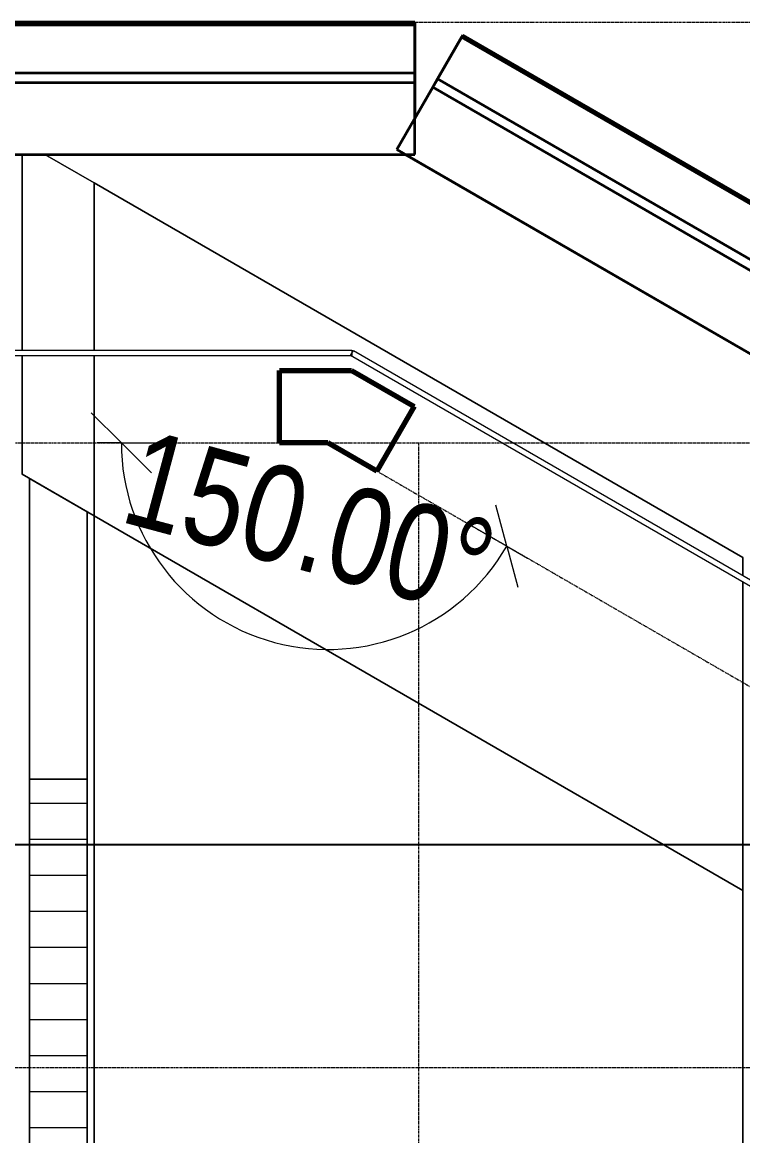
# Model space of a CAD drawing. Header units: millimetres. Extents: x -712454 to -640739, y -26917 to 7174.
# Drawn here: x -664507 to -663007, y -13625 to -11308 of the extents above; entities that cross this region are included whole.
import ezdxf

# ---------------------------------------------------------------- set-up
doc = ezdxf.new("R2010")
doc.units = ezdxf.units.MM
doc.linetypes.add('DPA_Hidden 50', pattern=[3, 2, -1])
for name, color, linetype, lineweight in [('A-ANNO-DIMS', 1, 'Continuous', 9), ('A-ANNO-DIMS-100', 1, 'Continuous', 9), ('A-ANNO-NOTE', 3, 'Continuous', 25), ('A-COLS', 5, 'Continuous', 70), ('A-COLS-E', 1, 'Continuous', 35), ('A-DETL', 1, 'Continuous', 70), ('A-GENM', 1, 'Continuous', 9), ('A-GLAZ-CURT', 2, 'Continuous', 9), ('A-GLAZ-CWMG', 2, 'Continuous', 35)]:
    doc.layers.add(name, color=color, linetype=linetype, lineweight=lineweight)
doc.styles.add('Arial_4', font='arial.ttf', dxfattribs={"width": 0.8, "height": 200})
doc.dimstyles.new('DPA_2_0mm', dxfattribs={"dimscale": 304.8, "dimtxt": 204.05188, "dimasz": 0.410105, "dimexe": 0.328084, "dimexo": 0.492126, "dimgap": 0.328084, "dimtad": 1, "dimdec": 0, "dimzin": 0, "dimdsep": 46, "dimtxsty": 'Arial_4', "dimblk1": 'OBLIQUE', "dimblk2": 'OBLIQUE', "dimsah": 1, "dimcen": 0.09, "dimazin": 0, "dimtfac": 1, "dimtdec": 4, "dimtix": 1, "dimtmove": 0, "dimatfit": 3, "dimfxl": 1, "dimtvp": 1, "dimtolj": 1, "dimtzin": 0, "dimarcsym": 2})

# ---------------------------------------------------------------- blocks, each defined once
blk = doc.blocks.new('System Panel - Entrance Glazed 12mm-11964253-4213-01 ENLARGED ENTRANCE 3 GROUND LEVEL - REFLECTED CEILING PLAN')
at = {"layer": 'A-GLAZ-CURT'}
for p, q in [((-618.2, -6), (-618.2, 6)), ((-618.2, 6), (543.2, 6)), ((543.2, -6), (-618.2, -6))]:
    blk.add_line(p, q, dxfattribs=at)
blk = doc.blocks.new('DPA_CP_Entrance Louver Grill Vertical Z - Louver Grill Vertical Z-V3-4213-01 ENLARGED ENTRANCE 3 GROUND LEVEL - REFLECTED CEILING PLAN')
at = {"layer": 'A-GLAZ-CURT'}
for p, q in [((-716, -50), (-716, 0)), ((716, 0), (716, -50)), ((-716, 0), (-716, -50)), ((716, -50), (716, -25)), ((-716, -50), (-716, -125)), ((-716, -125), (-716, -50)), ((-716, -50), (-716, -125)), ((-716, -125), (-716, -50)), ((716, -50), (716, -125)), ((716, -125), (716, -50)), ((716, -50), (716, -125)), ((716, -125), (716, -50)), ((-716, -125), (-716, -127)), ((-716, -127), (-716, -125)), ((716, -127), (716, -125)), ((716, -125), (716, -127)), ((-668, -195), (-668, -200)), ((-668, -200), (-668, -195)), ((-668, -200), (-666, -200)), ((-666, -200), (-668, -200)), ((-666, -200), (-666, -195)), ((-666, -195), (-666, -200)), ((666, -195), (666, -200)), ((666, -200), (666, -195)), ((666, -200), (668, -200)), ((668, -200), (666, -200)), ((668, -200), (668, -195)), ((668, -195), (668, -200))]:
    blk.add_line(p, q, dxfattribs=at)
blk = doc.blocks.new('DPA_CP_Entrance Louver Grill Vertical Z - Louver Grill Vertical Z-V6-4213-01 ENLARGED ENTRANCE 3 GROUND LEVEL - REFLECTED CEILING PLAN')
at = {"layer": 'A-GLAZ-CURT'}
for p, q in [((-698.5, 0), (-698.5, -50)), ((-698.5, -50), (-698.5, 0)), ((698.5, -50), (698.5, 0)), ((698.5, 0), (698.5, -50)), ((-698.5, -50), (-698.5, -125)), ((-698.5, -125), (-698.5, -50)), ((-698.5, -50), (-698.5, -125)), ((-698.5, -125), (-698.5, -50)), ((698.5, -50), (698.5, -125)), ((698.5, -125), (698.5, -50)), ((698.5, -50), (698.5, -125)), ((698.5, -125), (698.5, -50)), ((-698.5, -125), (-698.5, -127)), ((-698.5, -127), (-698.5, -125)), ((698.5, -127), (698.5, -125)), ((698.5, -125), (698.5, -127)), ((-650.5, -195), (-650.5, -200)), ((-650.5, -200), (-650.5, -195)), ((-650.5, -200), (-648.5, -200)), ((-648.5, -200), (-650.5, -200)), ((-648.5, -200), (-648.5, -195)), ((-648.5, -195), (-648.5, -200)), ((648.5, -195), (648.5, -200)), ((648.5, -200), (648.5, -195)), ((648.5, -200), (650.5, -200)), ((650.5, -200), (648.5, -200)), ((650.5, -200), (650.5, -195)), ((650.5, -195), (650.5, -200))]:
    blk.add_line(p, q, dxfattribs=at)
blk = doc.blocks.new('System Panel - Entrance Glazed 12mm-V11-4213-01 ENLARGED ENTRANCE 3 GROUND LEVEL - REFLECTED CEILING PLAN')
at = {"layer": 'A-GLAZ-CURT'}
for p, q in [((-826.6, 6), (944.6, 6)), ((944.6, 6), (944.6, -6)), ((944.6, -6), (-826.6, -6))]:
    blk.add_line(p, q, dxfattribs=at)
blk = doc.blocks.new('GM_Louver Grill Vertical Z - Z Profile-12047552-4213-01 ENLARGED ENTRANCE 3 GROUND LEVEL - REFLECTED CEILING PLAN')
at = {"layer": 'A-GENM'}
for p, q in [((46.4, -73), (40, -73)), ((40, -73), (40, -75)), ((40, -75), (40, -73)), ((40, -73), (46.4, -73)), ((40, -75), (50, -75)), ((50, -75), (40, -75)), ((44.5, -70), (46.4, -73)), ((46.4, -73), (44.5, -70)), ((50, -75), (46.8, -70)), ((46.8, -70), (50, -75))]:
    blk.add_line(p, q, dxfattribs=at)
blk = doc.blocks.new('Columns 1 - Columns 1-11975805-4213-01 ENLARGED ENTRANCE 3 GROUND LEVEL - REFLECTED CEILING PLAN')
at = {"layer": 'A-COLS'}
for p, q in [((-663971.6, -12183), (-663971.6, -12032.5)), ((-663971.6, -12032.5), (-663821.6, -12032.5)), ((-663821.6, -12032.5), (-663691.7, -12107.5)), ((-663691.7, -12107.5), (-663769.2, -12241.8)), ((-663871.1, -12183), (-663971.6, -12183)), ((-663769.2, -12241.8), (-663871.1, -12183))]:
    blk.add_line(p, q, dxfattribs=at)
blk = doc.blocks.new('Rectangular Mullion - Entrance Louver Top-17464711-4213-01 ENLARGED ENTRANCE 3 GROUND LEVEL - REFLECTED CEILING PLAN')
at = {"layer": 'A-GLAZ-CWMG'}
for p, q in [((-663690.2, -11508), (-663592.7, -11339.1)), ((-663592.7, -11339.1), (-663642.7, -11425.7)), ((-662382.9, -12037.5), (-663592.7, -11339.1)), ((-663592.7, -11339.1), (-662382.9, -12037.5)), ((-663652.7, -11443), (-663727.7, -11572.9)), ((-663642.7, -11425.7), (-663652.7, -11443)), ((-663652.7, -11443), (-662442.9, -12141.5)), ((-663652.7, -11443), (-662442.9, -12141.5)), ((-663642.7, -11425.7), (-662432.9, -12124.1)), ((-663642.7, -11425.7), (-662432.9, -12124.1)), ((-663727.7, -11572.9), (-662517.9, -12271.4)), ((-663710.3, -11583), (-662517.9, -12271.4))]:
    blk.add_line(p, q, dxfattribs=at)
blk = doc.blocks.new('Rectangular Mullion - Entrance Louver Top-17623562-4213-01 ENLARGED ENTRANCE 3 GROUND LEVEL - REFLECTED CEILING PLAN')
at = {"layer": 'A-GLAZ-CWMG'}
for p, q in [((-663690.2, -11313), (-665122.2, -11313)), ((-665122.2, -11313), (-663690.2, -11313)), ((-663690.2, -11313), (-663690.2, -11508)), ((-663690.2, -11413), (-663690.2, -11313)), ((-665122.2, -11413), (-663690.2, -11413)), ((-665122.2, -11413), (-663690.2, -11413)), ((-663690.2, -11433), (-663690.2, -11413)), ((-665122.2, -11433), (-663690.2, -11433)), ((-665122.2, -11433), (-663690.2, -11433)), ((-663690.2, -11583), (-663690.2, -11433)), ((-665122.2, -11583), (-663710.3, -11583)), ((-665122.2, -11583), (-663690.2, -11583))]:
    blk.add_line(p, q, dxfattribs=at)
blk = doc.blocks.new('DPA_CP_Entrance Louver Grill Vertical Z - Louver Grill Vertical Z-18399156-4213-01 ENLARGED ENTRANCE 3 GROUND LEVEL - REFLECTED CEILING PLAN')
at = {"layer": 'A-GLAZ-CURT'}
for p, q in [((-698.5, 0), (-698.5, -50)), ((-698.5, -50), (-698.5, 0)), ((698.5, -50), (698.5, 0)), ((698.5, 0), (698.5, -50)), ((-698.5, -50), (-698.5, -125)), ((-698.5, -125), (-698.5, -50)), ((-698.5, -50), (-698.5, -125)), ((-698.5, -125), (-698.5, -50)), ((698.5, -50), (698.5, -125)), ((698.5, -125), (698.5, -50)), ((698.5, -50), (698.5, -125)), ((698.5, -125), (698.5, -50)), ((-698.5, -125), (-698.5, -127)), ((-698.5, -127), (-698.5, -125)), ((698.5, -127), (698.5, -125)), ((698.5, -125), (698.5, -127)), ((-650.5, -200), (-648.5, -200)), ((-648.5, -200), (-650.5, -200)), ((648.5, -200), (650.5, -200)), ((650.5, -200), (648.5, -200))]:
    blk.add_line(p, q, dxfattribs=at)
blk = doc.blocks.new('GM_Louver Grill Vertical Z - Z Profile-18333959-4213-01 ENLARGED ENTRANCE 3 GROUND LEVEL - REFLECTED CEILING PLAN')
at = {"layer": 'A-GENM'}
for p, q in [((40, -75), (50, -75)), ((50, -75), (40, -75))]:
    blk.add_line(p, q, dxfattribs=at)
blk = doc.blocks.new('DPA_CP_Entrance Louver Grill Vertical Z - Louver Grill Vertical Z-18399221-4213-01 ENLARGED ENTRANCE 3 GROUND LEVEL - REFLECTED CEILING PLAN')
at = {"layer": 'A-GLAZ-CURT'}
for p, q in [((-716, 0), (-716, -50)), ((-716, -50), (-716, 0)), ((716, -50), (716, -25)), ((716, -25), (716, -50)), ((-716, -50), (-716, -125)), ((-716, -125), (-716, -50)), ((-716, -50), (-716, -125)), ((-716, -125), (-716, -50)), ((716, -50), (716, -125)), ((716, -125), (716, -50)), ((716, -50), (716, -125)), ((716, -125), (716, -50)), ((-716, -125), (-716, -127)), ((-716, -127), (-716, -125)), ((716, -127), (716, -125)), ((716, -125), (716, -127)), ((-668, -200), (-666, -200)), ((-666, -200), (-668, -200)), ((666, -200), (668, -200)), ((668, -200), (666, -200))]:
    blk.add_line(p, q, dxfattribs=at)
blk = doc.blocks.new('Rectangular Mullion - 50x200-17623563-4213-01 ENLARGED ENTRANCE 3 GROUND LEVEL - REFLECTED CEILING PLAN')
at = {"layer": 'A-GLAZ-CWMG'}
for p, q in [((-665122.2, -11308), (-663690.2, -11308)), ((-663690.2, -11308), (-665122.2, -11308)), ((-663690.2, -11308), (-663690.2, -11508)), ((-663690.2, -11508), (-663690.2, -11308))]:
    blk.add_line(p, q, dxfattribs=at)
blk = doc.blocks.new('Rectangular Mullion - 50x200-17464714-4213-01 ENLARGED ENTRANCE 3 GROUND LEVEL - REFLECTED CEILING PLAN')
at = {"layer": 'A-GLAZ-CWMG'}
for p, q in [((-663590.2, -11334.8), (-663690.2, -11508)), ((-663690.2, -11508), (-663590.2, -11334.8)), ((-663590.2, -11334.8), (-662380.4, -12033.2)), ((-662380.4, -12033.2), (-663590.2, -11334.8))]:
    blk.add_line(p, q, dxfattribs=at)
blk = doc.blocks.new('System Panel - DPA-AR_Metal Ceiling Rectangular Panel-12685133-4213-01 ENLARGED ENTRANCE 3 GROUND LEVEL - REFLECTED CEILING PLAN')
at = {"layer": 'A-GLAZ-CURT'}
for p, q in [((-663007.4, -13114.6), (-664357.4, -12335.2)), ((-664357.4, -12335.2), (-664357.4, -14683)), ((-664357.4, -14683), (-664357.4, -12335.2)), ((-664357.4, -12335.2), (-663007.4, -13114.6)), ((-663007.4, -14683), (-663007.4, -13114.6)), ((-663007.4, -13114.6), (-663007.4, -14683))]:
    blk.add_line(p, q, dxfattribs=at)
blk = doc.blocks.new('DPA_CP_Metal Ceiling Luminaire - Linear Luminaire Entrance-V46-4213-01 ENLARGED ENTRANCE 3 GROUND LEVEL - REFLECTED CEILING PLAN')
at = {"layer": 'A-GLAZ-CURT'}
h = blk.add_hatch(dxfattribs=at)
h.set_pattern_fill('FP_6', color=256, style=0, pattern_type=2)
h.set_pattern_definition([(0, (-679466.046, -16082.944), (0, -75), [])])
h.paths.add_polyline_path([(-680872.4, -16482.9), (-680872.4, -15282.9), (-680992.4, -15282.9), (-680992.4, -16482.9)])
for p, q in [((-680992.4, -15282.9), (-680992.4, -16482.9)), ((-680872.4, -15282.9), (-680992.4, -15282.9)), ((-680992.4, -15282.9), (-680872.4, -15282.9)), ((-680992.4, -16482.9), (-680992.4, -15282.9)), ((-680872.4, -16482.9), (-680872.4, -15282.9)), ((-680872.4, -15282.9), (-680872.4, -16482.9)), ((-680992.4, -16482.9), (-680872.4, -16482.9)), ((-680872.4, -16482.9), (-680992.4, -16482.9))]:
    blk.add_line(p, q, dxfattribs=at)
blk = doc.blocks.new('System Panel - DPA-AR_Metal Ceiling Rectangular Panel-12686984-4213-01 ENLARGED ENTRANCE 3 GROUND LEVEL - REFLECTED CEILING PLAN')
at = {"layer": 'A-GLAZ-CURT'}
for p, q in [((-664492.4, -12257.2), (-664492.4, -12882.9)), ((-664372.4, -12326.5), (-664492.4, -12257.2)), ((-664492.4, -12257.2), (-664372.4, -12326.5)), ((-664492.4, -12882.9), (-664492.4, -12257.2)), ((-664372.4, -12882.9), (-664372.4, -12326.5)), ((-664372.4, -12326.5), (-664372.4, -12882.9)), ((-664492.4, -12882.9), (-664372.4, -12882.9)), ((-664372.4, -12882.9), (-664492.4, -12882.9))]:
    blk.add_line(p, q, dxfattribs=at)
blk = doc.blocks.new('System Panel - DPA-AR_Metal Ceiling Rectangular Panel-16080539-4213-01 ENLARGED ENTRANCE 3 GROUND LEVEL - REFLECTED CEILING PLAN')
at = {"layer": 'A-GLAZ-CURT'}
for p, q in [((-663007.4, -12421.8), (-664357.4, -11642.4)), ((-664357.4, -11642.4), (-664357.4, -11990)), ((-664357.4, -11990), (-664357.4, -11642.4)), ((-664357.4, -11642.4), (-663007.4, -12421.8)), ((-664357.4, -12002), (-664357.4, -12335.2)), ((-664357.4, -12335.2), (-664357.4, -12002)), ((-664357.4, -12335.2), (-663007.4, -13114.6)), ((-663007.4, -13114.6), (-664357.4, -12335.2)), ((-663007.4, -12458.8), (-663007.4, -12421.8)), ((-663007.4, -12421.8), (-663007.4, -12458.8)), ((-663007.4, -13114.6), (-663007.4, -12472.6)), ((-663007.4, -12472.6), (-663007.4, -13114.6))]:
    blk.add_line(p, q, dxfattribs=at)
blk = doc.blocks.new('System Panel - Glazed-16080501-4213-01 ENLARGED ENTRANCE 3 GROUND LEVEL - REFLECTED CEILING PLAN')
at = {"layer": 'A-GLAZ-CURT'}
for p, q in [((-664507.4, -11583), (-664507.4, -11990)), ((-664460.3, -11583), (-664507.4, -11583)), ((-664507.4, -11583), (-664460.3, -11583)), ((-664507.4, -11990), (-664507.4, -11583)), ((-664357.4, -11642.4), (-664460.3, -11583)), ((-664460.3, -11583), (-664357.4, -11642.4)), ((-664357.4, -11990), (-664357.4, -11642.4)), ((-664357.4, -11642.4), (-664357.4, -11990)), ((-664507.4, -12002), (-664507.4, -12248.6)), ((-664507.4, -12248.6), (-664507.4, -12002)), ((-664357.4, -12335.2), (-664357.4, -12002)), ((-664357.4, -12002), (-664357.4, -12335.2)), ((-664507.4, -12248.6), (-664357.4, -12335.2)), ((-664357.4, -12335.2), (-664507.4, -12248.6))]:
    blk.add_line(p, q, dxfattribs=at)
blk = doc.blocks.new('DIMBLOCK103-4213-01 ENLARGED ENTRANCE 3 GROUND LEVEL - REFLECTED CEILING PLAN')
at = {"layer": 'A-ANNO-DIMS-100'}
for p, q in [((-664301.1, -12183), (-664363.6, -12120.5)), ((-664301.1, -12183), (-664351.1, -12183)), ((-664301.1, -12183), (-664301.1, -12183)), ((-664301.1, -12183), (-664238.6, -12245.5)), ((-664301.1, -12183), (-664201.1, -12183)), ((-663498.7, -12398), (-663521.5, -12312.6)), ((-663498.7, -12398), (-663585.3, -12348)), ((-663498.7, -12398), (-663475.8, -12483.3)), ((-663498.7, -12398), (-663455.3, -12423))]:
    blk.add_line(p, q, dxfattribs=at)
blk.add_arc((-663871.1, -12183), 430, 180, 330, dxfattribs=at)
blk.add_arc((-663871.1, -12183), 430, 180, 330, dxfattribs=at)
at = {"layer": 'A-ANNO-DIMS-100', "color": 0, "insert": (-664256.2, -12152.6), "char_height": 200, "width": 911.641, "attachment_point": 1, "rotation": 345, "line_spacing_factor": 0.941778, "style": 'Arial_4'}
blk.add_mtext('150.00°', dxfattribs=at)
blk = doc.blocks.new('_Oblique')
at = {"color": 0, "linetype": 'ByBlock', "lineweight": -2}
blk.add_line((-0.5, -0.5), (0.5, 0.5), dxfattribs=at)

msp = doc.modelspace()

# ---------------------------------------------------------------- linework, layer by layer
at = {"layer": 'A-ANNO-NOTE'}
msp.add_line((-665990.1, -13019), (-655767.9, -13019), dxfattribs=at)
at = {"layer": 'A-DETL', "color": 8, "linetype": 'DPA_Hidden 50', "lineweight": 9}
for p, q in [((-663690.2, -11308), (-657690.2, -11308)), ((-682157.4, -12183), (-663871.1, -12183)), ((-663871.1, -12183), (-657482.4, -12183)), ((-663871.1, -12183), (-660735.9, -13993)), ((-663682.4, -12183), (-663682.4, -21183)), ((-681822.4, -13482.9), (-657422.4, -13482.9))]:
    msp.add_line(p, q, dxfattribs=at)

# ---------------------------------------------------------------- block references
at = {"layer": 'A-COLS-E'}
msp.add_blockref('Columns 1 - Columns 1-11975805-4213-01 ENLARGED ENTRANCE 3 GROUND LEVEL - REFLECTED CEILING PLAN', (0, 0), dxfattribs=at)
at = {"layer": 'A-GENM'}
for name, p, rotation in [('GM_Louver Grill Vertical Z - Z Profile-12047552-4213-01 ENLARGED ENTRANCE 3 GROUND LEVEL - REFLECTED CEILING PLAN', (-664418.9, -11383), 180), ('GM_Louver Grill Vertical Z - Z Profile-18333959-4213-01 ENLARGED ENTRANCE 3 GROUND LEVEL - REFLECTED CEILING PLAN', (-664418.9, -11383), 180), ('GM_Louver Grill Vertical Z - Z Profile-12047552-4213-01 ENLARGED ENTRANCE 3 GROUND LEVEL - REFLECTED CEILING PLAN', (-664343.5, -11383), 180), ('GM_Louver Grill Vertical Z - Z Profile-18333959-4213-01 ENLARGED ENTRANCE 3 GROUND LEVEL - REFLECTED CEILING PLAN', (-664343.5, -11383), 180), ('GM_Louver Grill Vertical Z - Z Profile-12047552-4213-01 ENLARGED ENTRANCE 3 GROUND LEVEL - REFLECTED CEILING PLAN', (-664268.1, -11383), 180), ('GM_Louver Grill Vertical Z - Z Profile-18333959-4213-01 ENLARGED ENTRANCE 3 GROUND LEVEL - REFLECTED CEILING PLAN', (-664268.1, -11383), 180), ('GM_Louver Grill Vertical Z - Z Profile-12047552-4213-01 ENLARGED ENTRANCE 3 GROUND LEVEL - REFLECTED CEILING PLAN', (-664192.7, -11383), 180), ('GM_Louver Grill Vertical Z - Z Profile-18333959-4213-01 ENLARGED ENTRANCE 3 GROUND LEVEL - REFLECTED CEILING PLAN', (-664192.7, -11383), 180), ('GM_Louver Grill Vertical Z - Z Profile-12047552-4213-01 ENLARGED ENTRANCE 3 GROUND LEVEL - REFLECTED CEILING PLAN', (-664117.2, -11383), 180), ('GM_Louver Grill Vertical Z - Z Profile-18333959-4213-01 ENLARGED ENTRANCE 3 GROUND LEVEL - REFLECTED CEILING PLAN', (-664117.2, -11383), 180), ('GM_Louver Grill Vertical Z - Z Profile-12047552-4213-01 ENLARGED ENTRANCE 3 GROUND LEVEL - REFLECTED CEILING PLAN', (-664041.8, -11383), 180), ('GM_Louver Grill Vertical Z - Z Profile-18333959-4213-01 ENLARGED ENTRANCE 3 GROUND LEVEL - REFLECTED CEILING PLAN', (-664041.8, -11383), 180), ('GM_Louver Grill Vertical Z - Z Profile-12047552-4213-01 ENLARGED ENTRANCE 3 GROUND LEVEL - REFLECTED CEILING PLAN', (-663966.4, -11383), 180), ('GM_Louver Grill Vertical Z - Z Profile-18333959-4213-01 ENLARGED ENTRANCE 3 GROUND LEVEL - REFLECTED CEILING PLAN', (-663966.4, -11383), 180), ('GM_Louver Grill Vertical Z - Z Profile-12047552-4213-01 ENLARGED ENTRANCE 3 GROUND LEVEL - REFLECTED CEILING PLAN', (-663891, -11383), 180), ('GM_Louver Grill Vertical Z - Z Profile-18333959-4213-01 ENLARGED ENTRANCE 3 GROUND LEVEL - REFLECTED CEILING PLAN', (-663891, -11383), 180), ('GM_Louver Grill Vertical Z - Z Profile-12047552-4213-01 ENLARGED ENTRANCE 3 GROUND LEVEL - REFLECTED CEILING PLAN', (-663815.6, -11383), 180), ('GM_Louver Grill Vertical Z - Z Profile-18333959-4213-01 ENLARGED ENTRANCE 3 GROUND LEVEL - REFLECTED CEILING PLAN', (-663815.6, -11383), 180), ('GM_Louver Grill Vertical Z - Z Profile-12047552-4213-01 ENLARGED ENTRANCE 3 GROUND LEVEL - REFLECTED CEILING PLAN', (-663740.2, -11383), 180), ('GM_Louver Grill Vertical Z - Z Profile-18333959-4213-01 ENLARGED ENTRANCE 3 GROUND LEVEL - REFLECTED CEILING PLAN', (-663740.2, -11383), 180), ('GM_Louver Grill Vertical Z - Z Profile-12047552-4213-01 ENLARGED ENTRANCE 3 GROUND LEVEL - REFLECTED CEILING PLAN', (-663541.1, -11449.7), 149.9999999999995), ('GM_Louver Grill Vertical Z - Z Profile-18333959-4213-01 ENLARGED ENTRANCE 3 GROUND LEVEL - REFLECTED CEILING PLAN', (-663541.1, -11449.7), 149.9999999999995), ('GM_Louver Grill Vertical Z - Z Profile-12047552-4213-01 ENLARGED ENTRANCE 3 GROUND LEVEL - REFLECTED CEILING PLAN', (-663477.6, -11486.4), 149.9999999999995), ('GM_Louver Grill Vertical Z - Z Profile-18333959-4213-01 ENLARGED ENTRANCE 3 GROUND LEVEL - REFLECTED CEILING PLAN', (-663477.6, -11486.4), 149.9999999999995), ('GM_Louver Grill Vertical Z - Z Profile-12047552-4213-01 ENLARGED ENTRANCE 3 GROUND LEVEL - REFLECTED CEILING PLAN', (-663414, -11523.1), 149.9999999999995), ('GM_Louver Grill Vertical Z - Z Profile-18333959-4213-01 ENLARGED ENTRANCE 3 GROUND LEVEL - REFLECTED CEILING PLAN', (-663414, -11523.1), 149.9999999999995), ('GM_Louver Grill Vertical Z - Z Profile-12047552-4213-01 ENLARGED ENTRANCE 3 GROUND LEVEL - REFLECTED CEILING PLAN', (-663350.5, -11559.7), 149.9999999999995), ('GM_Louver Grill Vertical Z - Z Profile-18333959-4213-01 ENLARGED ENTRANCE 3 GROUND LEVEL - REFLECTED CEILING PLAN', (-663350.5, -11559.7), 149.9999999999995), ('GM_Louver Grill Vertical Z - Z Profile-12047552-4213-01 ENLARGED ENTRANCE 3 GROUND LEVEL - REFLECTED CEILING PLAN', (-663287, -11596.4), 149.9999999999995), ('GM_Louver Grill Vertical Z - Z Profile-18333959-4213-01 ENLARGED ENTRANCE 3 GROUND LEVEL - REFLECTED CEILING PLAN', (-663287, -11596.4), 149.9999999999995), ('GM_Louver Grill Vertical Z - Z Profile-12047552-4213-01 ENLARGED ENTRANCE 3 GROUND LEVEL - REFLECTED CEILING PLAN', (-663223.5, -11633.1), 149.9999999999995), ('GM_Louver Grill Vertical Z - Z Profile-18333959-4213-01 ENLARGED ENTRANCE 3 GROUND LEVEL - REFLECTED CEILING PLAN', (-663223.5, -11633.1), 149.9999999999995), ('GM_Louver Grill Vertical Z - Z Profile-12047552-4213-01 ENLARGED ENTRANCE 3 GROUND LEVEL - REFLECTED CEILING PLAN', (-663160, -11669.7), 149.9999999999995), ('GM_Louver Grill Vertical Z - Z Profile-18333959-4213-01 ENLARGED ENTRANCE 3 GROUND LEVEL - REFLECTED CEILING PLAN', (-663160, -11669.7), 149.9999999999995), ('GM_Louver Grill Vertical Z - Z Profile-12047552-4213-01 ENLARGED ENTRANCE 3 GROUND LEVEL - REFLECTED CEILING PLAN', (-663096.4, -11706.4), 149.9999999999995), ('GM_Louver Grill Vertical Z - Z Profile-18333959-4213-01 ENLARGED ENTRANCE 3 GROUND LEVEL - REFLECTED CEILING PLAN', (-663096.4, -11706.4), 149.9999999999995), ('GM_Louver Grill Vertical Z - Z Profile-12047552-4213-01 ENLARGED ENTRANCE 3 GROUND LEVEL - REFLECTED CEILING PLAN', (-663032.9, -11743.1), 149.9999999999995), ('GM_Louver Grill Vertical Z - Z Profile-18333959-4213-01 ENLARGED ENTRANCE 3 GROUND LEVEL - REFLECTED CEILING PLAN', (-663032.9, -11743.1), 149.9999999999995)]:
    msp.add_blockref(name, p, dxfattribs=dict(at, rotation=rotation))
at = {"layer": 'A-GLAZ-CURT'}
for name, p, rotation in [('DPA_CP_Entrance Louver Grill Vertical Z - Louver Grill Vertical Z-V3-4213-01 ENLARGED ENTRANCE 3 GROUND LEVEL - REFLECTED CEILING PLAN', (-664406.2, -11508), 180), ('DPA_CP_Entrance Louver Grill Vertical Z - Louver Grill Vertical Z-18399221-4213-01 ENLARGED ENTRANCE 3 GROUND LEVEL - REFLECTED CEILING PLAN', (-664406.2, -11508), 180), ('DPA_CP_Entrance Louver Grill Vertical Z - Louver Grill Vertical Z-V6-4213-01 ENLARGED ENTRANCE 3 GROUND LEVEL - REFLECTED CEILING PLAN', (-663085.3, -11857.2), 149.9999999999995), ('DPA_CP_Entrance Louver Grill Vertical Z - Louver Grill Vertical Z-18399156-4213-01 ENLARGED ENTRANCE 3 GROUND LEVEL - REFLECTED CEILING PLAN', (-663085.3, -11857.2), 149.9999999999995), ('System Panel - Entrance Glazed 12mm-11964253-4213-01 ENLARGED ENTRANCE 3 GROUND LEVEL - REFLECTED CEILING PLAN', (-664439.2, -11996), 180), ('System Panel - Entrance Glazed 12mm-V11-4213-01 ENLARGED ENTRANCE 3 GROUND LEVEL - REFLECTED CEILING PLAN', (-663002.9, -12468.3), 150)]:
    msp.add_blockref(name, p, dxfattribs=dict(at, rotation=rotation))
for name, p in [('System Panel - Glazed-16080501-4213-01 ENLARGED ENTRANCE 3 GROUND LEVEL - REFLECTED CEILING PLAN', (0, 0)), ('System Panel - DPA-AR_Metal Ceiling Rectangular Panel-16080539-4213-01 ENLARGED ENTRANCE 3 GROUND LEVEL - REFLECTED CEILING PLAN', (0, 0)), ('System Panel - DPA-AR_Metal Ceiling Rectangular Panel-12686984-4213-01 ENLARGED ENTRANCE 3 GROUND LEVEL - REFLECTED CEILING PLAN', (0, 0)), ('System Panel - DPA-AR_Metal Ceiling Rectangular Panel-12685133-4213-01 ENLARGED ENTRANCE 3 GROUND LEVEL - REFLECTED CEILING PLAN', (0, 0)), ('DPA_CP_Metal Ceiling Luminaire - Linear Luminaire Entrance-V46-4213-01 ENLARGED ENTRANCE 3 GROUND LEVEL - REFLECTED CEILING PLAN', (16500, 2400))]:
    msp.add_blockref(name, p, dxfattribs=at)
at = {"layer": 'A-GLAZ-CWMG'}
for name in ['Rectangular Mullion - 50x200-17623563-4213-01 ENLARGED ENTRANCE 3 GROUND LEVEL - REFLECTED CEILING PLAN', 'Rectangular Mullion - Entrance Louver Top-17623562-4213-01 ENLARGED ENTRANCE 3 GROUND LEVEL - REFLECTED CEILING PLAN', 'Rectangular Mullion - Entrance Louver Top-17464711-4213-01 ENLARGED ENTRANCE 3 GROUND LEVEL - REFLECTED CEILING PLAN', 'Rectangular Mullion - 50x200-17464714-4213-01 ENLARGED ENTRANCE 3 GROUND LEVEL - REFLECTED CEILING PLAN']:
    msp.add_blockref(name, (0, 0), dxfattribs=at)

# ---------------------------------------------------------------- dimensions: what is measured, and where the dimension line sits
at = {"layer": 'A-ANNO-DIMS'}
dim = msp.add_angular_dim_3p(base=(-664147.5, -12512.4), center=(-663871.1, -12183), p1=(-664501.1, -12183), p2=(-663325.4, -12498), dimstyle='DPA_2_0mm', override={"dimpost": '<>', "dimfxl": 1217.086769}, dxfattribs=at)
dim.commit()
dim.dimension.update_dxf_attribs({"geometry": 'DIMBLOCK103-4213-01 ENLARGED ENTRANCE 3 GROUND LEVEL - REFLECTED CEILING PLAN', "text_midpoint": (-663930, -12403.1)})

doc.saveas('drawing.dxf')
